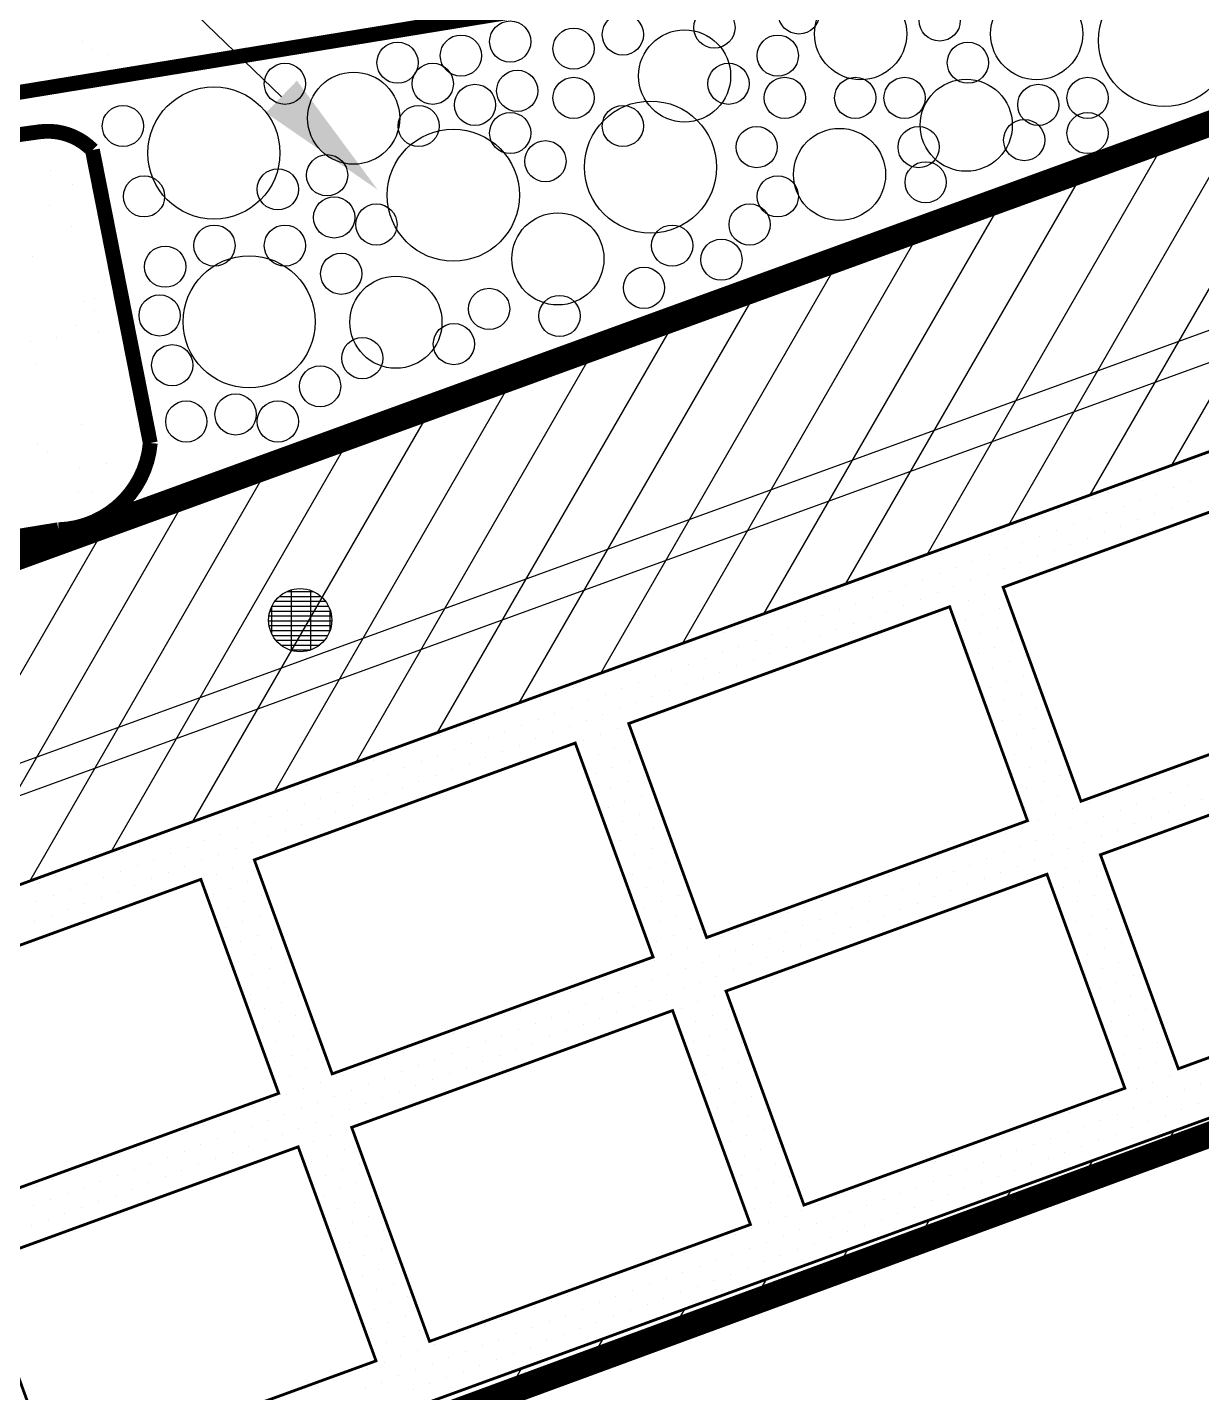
# Model space of a CAD drawing. Header units: inches. Extents: x -370 to 18, y -197 to 199.
# Drawn here: x -229.846 to -228.008, y -25.693 to -23.557 of the extents above; entities that cross this region are included whole.
import ezdxf

# ---------------------------------------------------------------- set-up
doc = ezdxf.new("R2010")
doc.units = ezdxf.units.IN
doc.header["$MEASUREMENT"] = 0
doc.layers.add('TRAMAS', color=7, linetype='Continuous')

# ---------------------------------------------------------------- blocks, each defined once
blk = doc.blocks.new('*X574')
at = {"color": 0}
for p, q in [((4.1948, 4.618), (4.1948, 4.618)), ((4.2117, 4.6072), (4.2117, 4.6072)), ((4.1931, 4.5911), (4.1931, 4.5911)), ((4.2106, 4.5741), (4.2106, 4.5741)), ((4.1797, 4.5518), (4.1797, 4.5518)), ((4.2195, 4.5154), (4.2195, 4.5154)), ((4.2271, 4.5178), (4.2271, 4.5178)), ((4.2269, 4.5086), (4.2269, 4.5086)), ((4.244, 4.5071), (4.244, 4.5071)), ((4.2132, 4.497), (4.2132, 4.497)), ((4.23, 4.4924), (4.23, 4.4924)), ((4.1766, 4.4854), (4.1766, 4.4854)), ((4.1975, 4.4881), (4.1975, 4.4881)), ((4.1801, 4.4681), (4.1801, 4.4681)), ((4.2157, 4.4199), (4.2157, 4.4199)), ((4.2594, 4.4176), (4.2594, 4.4176)), ((4.1812, 4.4051), (4.1812, 4.4051)), ((4.1886, 4.3984), (4.1886, 4.3984)), ((4.2135, 4.3867), (4.2135, 4.3867)), ((4.2343, 4.3894), (4.2343, 4.3894)), ((4.2124, 4.368), (4.2124, 4.368)), ((4.2234, 4.3665), (4.2234, 4.3665)), ((4.2182, 4.3428), (4.2182, 4.3428)), ((2.5743, 4.1341), (2.5743, 4.1341)), ((2.5817, 4.1273), (2.5817, 4.1273)), ((2.702, 4.1275), (2.702, 4.1275)), ((2.7367, 4.1306), (2.7367, 4.1306)), ((2.594, 4.1236), (2.594, 4.1236)), ((2.6124, 4.114), (2.6124, 4.114))]:
    blk.add_line(p, q, dxfattribs=at)
blk = doc.blocks.new('*X577')
at = {"color": 0}
for p, q in [((6.53125, 5.4375), (6.53125, 5.4375)), ((6.5625, 5.4375), (6.5625, 5.4375)), ((6.59375, 5.4375), (6.59375, 5.4375)), ((6.625, 5.4375), (6.625, 5.4375)), ((6.65625, 5.4375), (6.65625, 5.4375)), ((6.6875, 5.4375), (6.6875, 5.4375)), ((6.71875, 5.4375), (6.71875, 5.4375)), ((6.75, 5.4375), (6.75, 5.4375)), ((6.78125, 5.4375), (6.78125, 5.4375)), ((6.8125, 5.4375), (6.8125, 5.4375)), ((6.84375, 5.4375), (6.84375, 5.4375)), ((6.875, 5.4375), (6.875, 5.4375)), ((6.90625, 5.4375), (6.90625, 5.4375)), ((6.9375, 5.4375), (6.9375, 5.4375)), ((6.96875, 5.4375), (6.96875, 5.4375)), ((7, 5.4375), (7, 5.4375)), ((7.03125, 5.4375), (7.03125, 5.4375)), ((7.0625, 5.4375), (7.0625, 5.4375)), ((7.09375, 5.4375), (7.09375, 5.4375)), ((7.125, 5.4375), (7.125, 5.4375)), ((7.15625, 5.4375), (7.15625, 5.4375)), ((7.1875, 5.4375), (7.1875, 5.4375)), ((7.21875, 5.4375), (7.21875, 5.4375)), ((7.25, 5.4375), (7.25, 5.4375)), ((7.28125, 5.4375), (7.28125, 5.4375)), ((7.3125, 5.4375), (7.3125, 5.4375)), ((7.34375, 5.4375), (7.34375, 5.4375)), ((7.375, 5.4375), (7.375, 5.4375)), ((7.40625, 5.4375), (7.40625, 5.4375)), ((7.4375, 5.4375), (7.4375, 5.4375)), ((7.46875, 5.4375), (7.46875, 5.4375)), ((7.5, 5.4375), (7.5, 5.4375)), ((7.53125, 5.4375), (7.53125, 5.4375)), ((7.5625, 5.4375), (7.5625, 5.4375)), ((7.59375, 5.4375), (7.59375, 5.4375)), ((7.625, 5.4375), (7.625, 5.4375)), ((7.65625, 5.4375), (7.65625, 5.4375)), ((7.6875, 5.4375), (7.6875, 5.4375)), ((7.71875, 5.4375), (7.71875, 5.4375)), ((7.75, 5.4375), (7.75, 5.4375)), ((7.78125, 5.4375), (7.78125, 5.4375)), ((7.8125, 5.4375), (7.8125, 5.4375)), ((7.84375, 5.4375), (7.84375, 5.4375)), ((7.875, 5.4375), (7.875, 5.4375)), ((7.90625, 5.4375), (7.90625, 5.4375)), ((7.9375, 5.4375), (7.9375, 5.4375)), ((7.96875, 5.4375), (7.96875, 5.4375)), ((8, 5.4375), (8, 5.4375)), ((8.03125, 5.4375), (8.03125, 5.4375)), ((8.0625, 5.4375), (8.0625, 5.4375)), ((8.09375, 5.4375), (8.09375, 5.4375)), ((8.125, 5.4375), (8.125, 5.4375)), ((8.15625, 5.4375), (8.15625, 5.4375)), ((8.1875, 5.4375), (8.1875, 5.4375)), ((8.21875, 5.4375), (8.21875, 5.4375)), ((8.25, 5.4375), (8.25, 5.4375)), ((8.28125, 5.4375), (8.28125, 5.4375)), ((8.3125, 5.4375), (8.3125, 5.4375)), ((8.34375, 5.4375), (8.34375, 5.4375)), ((8.375, 5.4375), (8.375, 5.4375)), ((8.40625, 5.4375), (8.40625, 5.4375)), ((8.4375, 5.4375), (8.4375, 5.4375)), ((8.46875, 5.4375), (8.46875, 5.4375)), ((8.5, 5.4375), (8.5, 5.4375)), ((8.53125, 5.4375), (8.53125, 5.4375)), ((8.5625, 5.4375), (8.5625, 5.4375)), ((8.59375, 5.4375), (8.59375, 5.4375)), ((8.625, 5.4375), (8.625, 5.4375)), ((8.65625, 5.4375), (8.65625, 5.4375)), ((8.6875, 5.4375), (8.6875, 5.4375)), ((6.515625, 5.40625), (6.515625, 5.40625)), ((6.546875, 5.40625), (6.546875, 5.40625)), ((6.578125, 5.40625), (6.578125, 5.40625)), ((6.609375, 5.40625), (6.609375, 5.40625)), ((6.640625, 5.40625), (6.640625, 5.40625)), ((6.671875, 5.40625), (6.671875, 5.40625)), ((6.703125, 5.40625), (6.703125, 5.40625)), ((6.734375, 5.40625), (6.734375, 5.40625)), ((6.765625, 5.40625), (6.765625, 5.40625)), ((6.796875, 5.40625), (6.796875, 5.40625)), ((6.828125, 5.40625), (6.828125, 5.40625)), ((6.859375, 5.40625), (6.859375, 5.40625)), ((6.890625, 5.40625), (6.890625, 5.40625)), ((6.921875, 5.40625), (6.921875, 5.40625)), ((6.953125, 5.40625), (6.953125, 5.40625)), ((6.984375, 5.40625), (6.984375, 5.40625)), ((7.015625, 5.40625), (7.015625, 5.40625)), ((7.046875, 5.40625), (7.046875, 5.40625)), ((7.078125, 5.40625), (7.078125, 5.40625)), ((7.109375, 5.40625), (7.109375, 5.40625)), ((7.140625, 5.40625), (7.140625, 5.40625)), ((7.171875, 5.40625), (7.171875, 5.40625)), ((7.203125, 5.40625), (7.203125, 5.40625)), ((7.234375, 5.40625), (7.234375, 5.40625)), ((7.265625, 5.40625), (7.265625, 5.40625)), ((7.296875, 5.40625), (7.296875, 5.40625)), ((7.328125, 5.40625), (7.328125, 5.40625)), ((7.359375, 5.40625), (7.359375, 5.40625)), ((7.390625, 5.40625), (7.390625, 5.40625)), ((7.421875, 5.40625), (7.421875, 5.40625)), ((7.453125, 5.40625), (7.453125, 5.40625)), ((7.484375, 5.40625), (7.484375, 5.40625)), ((7.515625, 5.40625), (7.515625, 5.40625)), ((7.546875, 5.40625), (7.546875, 5.40625)), ((7.578125, 5.40625), (7.578125, 5.40625)), ((7.609375, 5.40625), (7.609375, 5.40625)), ((7.640625, 5.40625), (7.640625, 5.40625)), ((7.671875, 5.40625), (7.671875, 5.40625)), ((7.703125, 5.40625), (7.703125, 5.40625)), ((7.734375, 5.40625), (7.734375, 5.40625)), ((7.765625, 5.40625), (7.765625, 5.40625)), ((7.796875, 5.40625), (7.796875, 5.40625)), ((7.828125, 5.40625), (7.828125, 5.40625)), ((7.859375, 5.40625), (7.859375, 5.40625)), ((7.890625, 5.40625), (7.890625, 5.40625)), ((7.921875, 5.40625), (7.921875, 5.40625)), ((7.953125, 5.40625), (7.953125, 5.40625)), ((7.984375, 5.40625), (7.984375, 5.40625)), ((8.015625, 5.40625), (8.015625, 5.40625)), ((8.046875, 5.40625), (8.046875, 5.40625)), ((8.078125, 5.40625), (8.078125, 5.40625)), ((8.109375, 5.40625), (8.109375, 5.40625)), ((8.140625, 5.40625), (8.140625, 5.40625)), ((8.171875, 5.40625), (8.171875, 5.40625)), ((8.203125, 5.40625), (8.203125, 5.40625)), ((8.234375, 5.40625), (8.234375, 5.40625)), ((8.265625, 5.40625), (8.265625, 5.40625)), ((8.296875, 5.40625), (8.296875, 5.40625)), ((8.328125, 5.40625), (8.328125, 5.40625)), ((8.359375, 5.40625), (8.359375, 5.40625)), ((8.390625, 5.40625), (8.390625, 5.40625)), ((8.421875, 5.40625), (8.421875, 5.40625)), ((8.453125, 5.40625), (8.453125, 5.40625)), ((8.484375, 5.40625), (8.484375, 5.40625)), ((8.515625, 5.40625), (8.515625, 5.40625)), ((8.546875, 5.40625), (8.546875, 5.40625)), ((8.578125, 5.40625), (8.578125, 5.40625)), ((8.609375, 5.40625), (8.609375, 5.40625)), ((8.640625, 5.40625), (8.640625, 5.40625)), ((8.671875, 5.40625), (8.671875, 5.40625)), ((6.5, 5.375), (6.5, 5.375)), ((6.53125, 5.375), (6.53125, 5.375)), ((6.5625, 5.375), (6.5625, 5.375)), ((6.59375, 5.375), (6.59375, 5.375)), ((6.625, 5.375), (6.625, 5.375)), ((6.65625, 5.375), (6.65625, 5.375)), ((6.6875, 5.375), (6.6875, 5.375)), ((6.71875, 5.375), (6.71875, 5.375)), ((6.75, 5.375), (6.75, 5.375)), ((6.78125, 5.375), (6.78125, 5.375)), ((6.8125, 5.375), (6.8125, 5.375)), ((6.84375, 5.375), (6.84375, 5.375)), ((6.875, 5.375), (6.875, 5.375)), ((6.90625, 5.375), (6.90625, 5.375)), ((6.9375, 5.375), (6.9375, 5.375)), ((6.96875, 5.375), (6.96875, 5.375)), ((7, 5.375), (7, 5.375)), ((7.03125, 5.375), (7.03125, 5.375)), ((7.0625, 5.375), (7.0625, 5.375)), ((7.09375, 5.375), (7.09375, 5.375)), ((7.125, 5.375), (7.125, 5.375)), ((7.15625, 5.375), (7.15625, 5.375)), ((7.1875, 5.375), (7.1875, 5.375)), ((7.21875, 5.375), (7.21875, 5.375)), ((7.25, 5.375), (7.25, 5.375)), ((7.28125, 5.375), (7.28125, 5.375)), ((7.3125, 5.375), (7.3125, 5.375)), ((7.34375, 5.375), (7.34375, 5.375)), ((7.375, 5.375), (7.375, 5.375)), ((7.40625, 5.375), (7.40625, 5.375)), ((7.4375, 5.375), (7.4375, 5.375)), ((7.46875, 5.375), (7.46875, 5.375)), ((7.5, 5.375), (7.5, 5.375)), ((7.53125, 5.375), (7.53125, 5.375)), ((7.5625, 5.375), (7.5625, 5.375)), ((7.59375, 5.375), (7.59375, 5.375)), ((7.625, 5.375), (7.625, 5.375)), ((7.65625, 5.375), (7.65625, 5.375)), ((7.6875, 5.375), (7.6875, 5.375)), ((7.71875, 5.375), (7.71875, 5.375)), ((7.75, 5.375), (7.75, 5.375)), ((7.78125, 5.375), (7.78125, 5.375)), ((7.8125, 5.375), (7.8125, 5.375)), ((7.84375, 5.375), (7.84375, 5.375)), ((7.875, 5.375), (7.875, 5.375)), ((7.90625, 5.375), (7.90625, 5.375)), ((7.9375, 5.375), (7.9375, 5.375)), ((7.96875, 5.375), (7.96875, 5.375)), ((8, 5.375), (8, 5.375)), ((8.03125, 5.375), (8.03125, 5.375)), ((8.0625, 5.375), (8.0625, 5.375)), ((8.09375, 5.375), (8.09375, 5.375)), ((8.125, 5.375), (8.125, 5.375)), ((8.15625, 5.375), (8.15625, 5.375)), ((8.1875, 5.375), (8.1875, 5.375)), ((8.21875, 5.375), (8.21875, 5.375)), ((8.25, 5.375), (8.25, 5.375)), ((8.28125, 5.375), (8.28125, 5.375)), ((8.3125, 5.375), (8.3125, 5.375)), ((8.34375, 5.375), (8.34375, 5.375)), ((8.375, 5.375), (8.375, 5.375)), ((8.40625, 5.375), (8.40625, 5.375)), ((8.4375, 5.375), (8.4375, 5.375)), ((8.46875, 5.375), (8.46875, 5.375)), ((8.5, 5.375), (8.5, 5.375)), ((8.53125, 5.375), (8.53125, 5.375)), ((8.5625, 5.375), (8.5625, 5.375)), ((8.59375, 5.375), (8.59375, 5.375)), ((8.625, 5.375), (8.625, 5.375)), ((8.65625, 5.375), (8.65625, 5.375)), ((6.828125, 5.34375), (6.828125, 5.34375)), ((6.859375, 5.34375), (6.859375, 5.34375)), ((6.890625, 5.34375), (6.890625, 5.34375)), ((7.515625, 5.34375), (7.515625, 5.34375)), ((7.546875, 5.34375), (7.546875, 5.34375)), ((7.578125, 5.34375), (7.578125, 5.34375)), ((8.203125, 5.34375), (8.203125, 5.34375)), ((8.234375, 5.34375), (8.234375, 5.34375)), ((8.265625, 5.34375), (8.265625, 5.34375)), ((8.296875, 5.34375), (8.296875, 5.34375)), ((6.8125, 5.3125), (6.8125, 5.3125)), ((6.84375, 5.3125), (6.84375, 5.3125)), ((6.875, 5.3125), (6.875, 5.3125)), ((7.5, 5.3125), (7.5, 5.3125)), ((7.53125, 5.3125), (7.53125, 5.3125)), ((7.5625, 5.3125), (7.5625, 5.3125)), ((7.59375, 5.3125), (7.59375, 5.3125)), ((8.21875, 5.3125), (8.21875, 5.3125)), ((8.25, 5.3125), (8.25, 5.3125)), ((8.28125, 5.3125), (8.28125, 5.3125)), ((6.828125, 5.28125), (6.828125, 5.28125)), ((6.859375, 5.28125), (6.859375, 5.28125)), ((6.890625, 5.28125), (6.890625, 5.28125)), ((7.515625, 5.28125), (7.515625, 5.28125)), ((7.546875, 5.28125), (7.546875, 5.28125)), ((7.578125, 5.28125), (7.578125, 5.28125)), ((8.203125, 5.28125), (8.203125, 5.28125)), ((8.234375, 5.28125), (8.234375, 5.28125)), ((8.265625, 5.28125), (8.265625, 5.28125)), ((8.296875, 5.28125), (8.296875, 5.28125)), ((6.8125, 5.25), (6.8125, 5.25)), ((6.84375, 5.25), (6.84375, 5.25)), ((6.875, 5.25), (6.875, 5.25)), ((7.5, 5.25), (7.5, 5.25)), ((7.53125, 5.25), (7.53125, 5.25)), ((7.5625, 5.25), (7.5625, 5.25)), ((7.59375, 5.25), (7.59375, 5.25)), ((8.21875, 5.25), (8.21875, 5.25)), ((8.25, 5.25), (8.25, 5.25)), ((8.28125, 5.25), (8.28125, 5.25)), ((6.828125, 5.21875), (6.828125, 5.21875)), ((6.859375, 5.21875), (6.859375, 5.21875)), ((6.890625, 5.21875), (6.890625, 5.21875)), ((7.515625, 5.21875), (7.515625, 5.21875)), ((7.546875, 5.21875), (7.546875, 5.21875)), ((7.578125, 5.21875), (7.578125, 5.21875)), ((8.203125, 5.21875), (8.203125, 5.21875)), ((8.234375, 5.21875), (8.234375, 5.21875)), ((8.265625, 5.21875), (8.265625, 5.21875)), ((8.296875, 5.21875), (8.296875, 5.21875)), ((6.8125, 5.1875), (6.8125, 5.1875)), ((6.84375, 5.1875), (6.84375, 5.1875)), ((6.875, 5.1875), (6.875, 5.1875)), ((7.5, 5.1875), (7.5, 5.1875)), ((7.53125, 5.1875), (7.53125, 5.1875)), ((7.5625, 5.1875), (7.5625, 5.1875)), ((7.59375, 5.1875), (7.59375, 5.1875)), ((8.21875, 5.1875), (8.21875, 5.1875)), ((8.25, 5.1875), (8.25, 5.1875)), ((8.28125, 5.1875), (8.28125, 5.1875)), ((6.828125, 5.15625), (6.828125, 5.15625)), ((6.859375, 5.15625), (6.859375, 5.15625)), ((6.890625, 5.15625), (6.890625, 5.15625)), ((7.515625, 5.15625), (7.515625, 5.15625)), ((7.546875, 5.15625), (7.546875, 5.15625)), ((7.578125, 5.15625), (7.578125, 5.15625)), ((8.203125, 5.15625), (8.203125, 5.15625)), ((8.234375, 5.15625), (8.234375, 5.15625)), ((8.265625, 5.15625), (8.265625, 5.15625)), ((8.296875, 5.15625), (8.296875, 5.15625)), ((6.8125, 5.125), (6.8125, 5.125)), ((6.84375, 5.125), (6.84375, 5.125)), ((6.875, 5.125), (6.875, 5.125)), ((7.5, 5.125), (7.5, 5.125)), ((7.53125, 5.125), (7.53125, 5.125)), ((7.5625, 5.125), (7.5625, 5.125)), ((7.59375, 5.125), (7.59375, 5.125)), ((8.21875, 5.125), (8.21875, 5.125)), ((8.25, 5.125), (8.25, 5.125)), ((8.28125, 5.125), (8.28125, 5.125)), ((6.828125, 5.09375), (6.828125, 5.09375)), ((6.859375, 5.09375), (6.859375, 5.09375)), ((6.890625, 5.09375), (6.890625, 5.09375)), ((7.515625, 5.09375), (7.515625, 5.09375)), ((7.546875, 5.09375), (7.546875, 5.09375)), ((7.578125, 5.09375), (7.578125, 5.09375)), ((8.203125, 5.09375), (8.203125, 5.09375)), ((8.234375, 5.09375), (8.234375, 5.09375)), ((8.265625, 5.09375), (8.265625, 5.09375)), ((8.296875, 5.09375), (8.296875, 5.09375)), ((6.8125, 5.0625), (6.8125, 5.0625)), ((6.84375, 5.0625), (6.84375, 5.0625)), ((6.875, 5.0625), (6.875, 5.0625)), ((7.5, 5.0625), (7.5, 5.0625)), ((7.53125, 5.0625), (7.53125, 5.0625)), ((7.5625, 5.0625), (7.5625, 5.0625)), ((7.59375, 5.0625), (7.59375, 5.0625)), ((8.21875, 5.0625), (8.21875, 5.0625)), ((8.25, 5.0625), (8.25, 5.0625)), ((8.28125, 5.0625), (8.28125, 5.0625)), ((6.828125, 5.03125), (6.828125, 5.03125)), ((6.859375, 5.03125), (6.859375, 5.03125)), ((6.890625, 5.03125), (6.890625, 5.03125)), ((7.515625, 5.03125), (7.515625, 5.03125)), ((7.546875, 5.03125), (7.546875, 5.03125)), ((7.578125, 5.03125), (7.578125, 5.03125)), ((8.203125, 5.03125), (8.203125, 5.03125)), ((8.234375, 5.03125), (8.234375, 5.03125)), ((8.265625, 5.03125), (8.265625, 5.03125)), ((8.296875, 5.03125), (8.296875, 5.03125)), ((6.8125, 5), (6.8125, 5)), ((6.84375, 5), (6.84375, 5)), ((6.875, 5), (6.875, 5)), ((7.5, 5), (7.5, 5)), ((7.53125, 5), (7.53125, 5)), ((7.5625, 5), (7.5625, 5)), ((7.59375, 5), (7.59375, 5)), ((8.21875, 5), (8.21875, 5)), ((8.25, 5), (8.25, 5)), ((8.28125, 5), (8.28125, 5)), ((6.828125, 4.96875), (6.828125, 4.96875)), ((6.859375, 4.96875), (6.859375, 4.96875)), ((6.890625, 4.96875), (6.890625, 4.96875)), ((7.515625, 4.96875), (7.515625, 4.96875)), ((7.546875, 4.96875), (7.546875, 4.96875)), ((7.578125, 4.96875), (7.578125, 4.96875)), ((8.203125, 4.96875), (8.203125, 4.96875)), ((8.234375, 4.96875), (8.234375, 4.96875)), ((8.265625, 4.96875), (8.265625, 4.96875)), ((8.296875, 4.96875), (8.296875, 4.96875)), ((6.34375, 4.9375), (6.34375, 4.9375)), ((6.375, 4.9375), (6.375, 4.9375)), ((6.40625, 4.9375), (6.40625, 4.9375)), ((6.4375, 4.9375), (6.4375, 4.9375)), ((6.46875, 4.9375), (6.46875, 4.9375)), ((6.5, 4.9375), (6.5, 4.9375)), ((6.53125, 4.9375), (6.53125, 4.9375)), ((6.5625, 4.9375), (6.5625, 4.9375)), ((6.59375, 4.9375), (6.59375, 4.9375)), ((6.625, 4.9375), (6.625, 4.9375)), ((6.65625, 4.9375), (6.65625, 4.9375)), ((6.6875, 4.9375), (6.6875, 4.9375)), ((6.71875, 4.9375), (6.71875, 4.9375)), ((6.75, 4.9375), (6.75, 4.9375)), ((6.78125, 4.9375), (6.78125, 4.9375)), ((6.8125, 4.9375), (6.8125, 4.9375)), ((6.84375, 4.9375), (6.84375, 4.9375)), ((6.875, 4.9375), (6.875, 4.9375)), ((6.90625, 4.9375), (6.90625, 4.9375)), ((6.9375, 4.9375), (6.9375, 4.9375)), ((6.96875, 4.9375), (6.96875, 4.9375)), ((7, 4.9375), (7, 4.9375)), ((7.03125, 4.9375), (7.03125, 4.9375)), ((7.0625, 4.9375), (7.0625, 4.9375)), ((7.09375, 4.9375), (7.09375, 4.9375)), ((7.125, 4.9375), (7.125, 4.9375)), ((7.15625, 4.9375), (7.15625, 4.9375)), ((7.1875, 4.9375), (7.1875, 4.9375)), ((7.21875, 4.9375), (7.21875, 4.9375)), ((7.25, 4.9375), (7.25, 4.9375)), ((7.28125, 4.9375), (7.28125, 4.9375)), ((7.3125, 4.9375), (7.3125, 4.9375)), ((7.34375, 4.9375), (7.34375, 4.9375)), ((7.375, 4.9375), (7.375, 4.9375)), ((7.40625, 4.9375), (7.40625, 4.9375)), ((7.4375, 4.9375), (7.4375, 4.9375)), ((7.46875, 4.9375), (7.46875, 4.9375)), ((7.5, 4.9375), (7.5, 4.9375)), ((7.53125, 4.9375), (7.53125, 4.9375)), ((7.5625, 4.9375), (7.5625, 4.9375)), ((7.59375, 4.9375), (7.59375, 4.9375)), ((7.625, 4.9375), (7.625, 4.9375)), ((7.65625, 4.9375), (7.65625, 4.9375)), ((7.6875, 4.9375), (7.6875, 4.9375)), ((7.71875, 4.9375), (7.71875, 4.9375)), ((7.75, 4.9375), (7.75, 4.9375)), ((7.78125, 4.9375), (7.78125, 4.9375)), ((7.8125, 4.9375), (7.8125, 4.9375)), ((7.84375, 4.9375), (7.84375, 4.9375)), ((7.875, 4.9375), (7.875, 4.9375)), ((7.90625, 4.9375), (7.90625, 4.9375)), ((7.9375, 4.9375), (7.9375, 4.9375)), ((7.96875, 4.9375), (7.96875, 4.9375)), ((8, 4.9375), (8, 4.9375)), ((8.03125, 4.9375), (8.03125, 4.9375)), ((8.0625, 4.9375), (8.0625, 4.9375)), ((8.09375, 4.9375), (8.09375, 4.9375)), ((8.125, 4.9375), (8.125, 4.9375)), ((8.15625, 4.9375), (8.15625, 4.9375)), ((8.1875, 4.9375), (8.1875, 4.9375)), ((8.21875, 4.9375), (8.21875, 4.9375)), ((8.25, 4.9375), (8.25, 4.9375)), ((8.28125, 4.9375), (8.28125, 4.9375)), ((8.3125, 4.9375), (8.3125, 4.9375)), ((8.34375, 4.9375), (8.34375, 4.9375)), ((8.375, 4.9375), (8.375, 4.9375)), ((8.40625, 4.9375), (8.40625, 4.9375)), ((8.4375, 4.9375), (8.4375, 4.9375)), ((8.46875, 4.9375), (8.46875, 4.9375)), ((8.5, 4.9375), (8.5, 4.9375)), ((6.328125, 4.90625), (6.328125, 4.90625)), ((6.359375, 4.90625), (6.359375, 4.90625)), ((6.390625, 4.90625), (6.390625, 4.90625)), ((6.421875, 4.90625), (6.421875, 4.90625)), ((6.453125, 4.90625), (6.453125, 4.90625)), ((6.484375, 4.90625), (6.484375, 4.90625)), ((6.515625, 4.90625), (6.515625, 4.90625)), ((6.546875, 4.90625), (6.546875, 4.90625)), ((6.578125, 4.90625), (6.578125, 4.90625)), ((6.609375, 4.90625), (6.609375, 4.90625)), ((6.640625, 4.90625), (6.640625, 4.90625)), ((6.671875, 4.90625), (6.671875, 4.90625)), ((6.703125, 4.90625), (6.703125, 4.90625)), ((6.734375, 4.90625), (6.734375, 4.90625)), ((6.765625, 4.90625), (6.765625, 4.90625)), ((6.796875, 4.90625), (6.796875, 4.90625)), ((6.828125, 4.90625), (6.828125, 4.90625)), ((6.859375, 4.90625), (6.859375, 4.90625)), ((6.890625, 4.90625), (6.890625, 4.90625)), ((6.921875, 4.90625), (6.921875, 4.90625)), ((6.953125, 4.90625), (6.953125, 4.90625)), ((6.984375, 4.90625), (6.984375, 4.90625)), ((7.015625, 4.90625), (7.015625, 4.90625)), ((7.046875, 4.90625), (7.046875, 4.90625)), ((7.078125, 4.90625), (7.078125, 4.90625)), ((7.109375, 4.90625), (7.109375, 4.90625)), ((7.140625, 4.90625), (7.140625, 4.90625)), ((7.171875, 4.90625), (7.171875, 4.90625)), ((7.203125, 4.90625), (7.203125, 4.90625)), ((7.234375, 4.90625), (7.234375, 4.90625)), ((7.265625, 4.90625), (7.265625, 4.90625)), ((7.296875, 4.90625), (7.296875, 4.90625)), ((7.328125, 4.90625), (7.328125, 4.90625)), ((7.359375, 4.90625), (7.359375, 4.90625)), ((7.390625, 4.90625), (7.390625, 4.90625)), ((7.421875, 4.90625), (7.421875, 4.90625)), ((7.453125, 4.90625), (7.453125, 4.90625)), ((7.484375, 4.90625), (7.484375, 4.90625)), ((7.515625, 4.90625), (7.515625, 4.90625)), ((7.546875, 4.90625), (7.546875, 4.90625)), ((7.578125, 4.90625), (7.578125, 4.90625)), ((7.609375, 4.90625), (7.609375, 4.90625)), ((7.640625, 4.90625), (7.640625, 4.90625)), ((7.671875, 4.90625), (7.671875, 4.90625)), ((7.703125, 4.90625), (7.703125, 4.90625)), ((7.734375, 4.90625), (7.734375, 4.90625)), ((7.765625, 4.90625), (7.765625, 4.90625)), ((7.796875, 4.90625), (7.796875, 4.90625)), ((7.828125, 4.90625), (7.828125, 4.90625)), ((7.859375, 4.90625), (7.859375, 4.90625)), ((7.890625, 4.90625), (7.890625, 4.90625)), ((7.921875, 4.90625), (7.921875, 4.90625)), ((7.953125, 4.90625), (7.953125, 4.90625)), ((7.984375, 4.90625), (7.984375, 4.90625)), ((8.015625, 4.90625), (8.015625, 4.90625)), ((8.046875, 4.90625), (8.046875, 4.90625)), ((8.078125, 4.90625), (8.078125, 4.90625)), ((8.109375, 4.90625), (8.109375, 4.90625)), ((8.140625, 4.90625), (8.140625, 4.90625)), ((8.171875, 4.90625), (8.171875, 4.90625)), ((8.203125, 4.90625), (8.203125, 4.90625)), ((8.234375, 4.90625), (8.234375, 4.90625)), ((8.265625, 4.90625), (8.265625, 4.90625)), ((8.296875, 4.90625), (8.296875, 4.90625)), ((8.328125, 4.90625), (8.328125, 4.90625)), ((8.359375, 4.90625), (8.359375, 4.90625)), ((8.390625, 4.90625), (8.390625, 4.90625)), ((8.421875, 4.90625), (8.421875, 4.90625)), ((8.453125, 4.90625), (8.453125, 4.90625)), ((8.484375, 4.90625), (8.484375, 4.90625)), ((6.3125, 4.875), (6.3125, 4.875)), ((6.34375, 4.875), (6.34375, 4.875)), ((6.375, 4.875), (6.375, 4.875)), ((6.40625, 4.875), (6.40625, 4.875)), ((6.4375, 4.875), (6.4375, 4.875)), ((6.46875, 4.875), (6.46875, 4.875)), ((6.5, 4.875), (6.5, 4.875)), ((6.53125, 4.875), (6.53125, 4.875)), ((6.5625, 4.875), (6.5625, 4.875)), ((6.59375, 4.875), (6.59375, 4.875)), ((6.625, 4.875), (6.625, 4.875)), ((6.65625, 4.875), (6.65625, 4.875)), ((6.6875, 4.875), (6.6875, 4.875)), ((6.71875, 4.875), (6.71875, 4.875)), ((6.75, 4.875), (6.75, 4.875)), ((6.78125, 4.875), (6.78125, 4.875)), ((6.8125, 4.875), (6.8125, 4.875)), ((6.84375, 4.875), (6.84375, 4.875)), ((6.875, 4.875), (6.875, 4.875)), ((6.90625, 4.875), (6.90625, 4.875)), ((6.9375, 4.875), (6.9375, 4.875)), ((6.96875, 4.875), (6.96875, 4.875)), ((7, 4.875), (7, 4.875)), ((7.03125, 4.875), (7.03125, 4.875)), ((7.0625, 4.875), (7.0625, 4.875)), ((7.09375, 4.875), (7.09375, 4.875)), ((7.125, 4.875), (7.125, 4.875)), ((7.15625, 4.875), (7.15625, 4.875)), ((7.1875, 4.875), (7.1875, 4.875)), ((7.21875, 4.875), (7.21875, 4.875)), ((7.25, 4.875), (7.25, 4.875)), ((7.28125, 4.875), (7.28125, 4.875)), ((7.3125, 4.875), (7.3125, 4.875)), ((7.34375, 4.875), (7.34375, 4.875)), ((7.375, 4.875), (7.375, 4.875)), ((7.40625, 4.875), (7.40625, 4.875)), ((7.4375, 4.875), (7.4375, 4.875)), ((7.46875, 4.875), (7.46875, 4.875)), ((7.5, 4.875), (7.5, 4.875)), ((7.53125, 4.875), (7.53125, 4.875)), ((7.5625, 4.875), (7.5625, 4.875)), ((7.59375, 4.875), (7.59375, 4.875)), ((7.625, 4.875), (7.625, 4.875)), ((7.65625, 4.875), (7.65625, 4.875)), ((7.6875, 4.875), (7.6875, 4.875)), ((7.71875, 4.875), (7.71875, 4.875)), ((7.75, 4.875), (7.75, 4.875)), ((7.78125, 4.875), (7.78125, 4.875)), ((7.8125, 4.875), (7.8125, 4.875)), ((7.84375, 4.875), (7.84375, 4.875)), ((7.875, 4.875), (7.875, 4.875)), ((7.90625, 4.875), (7.90625, 4.875)), ((7.9375, 4.875), (7.9375, 4.875)), ((7.96875, 4.875), (7.96875, 4.875)), ((8, 4.875), (8, 4.875)), ((8.03125, 4.875), (8.03125, 4.875)), ((8.0625, 4.875), (8.0625, 4.875)), ((8.09375, 4.875), (8.09375, 4.875)), ((8.125, 4.875), (8.125, 4.875)), ((8.15625, 4.875), (8.15625, 4.875)), ((8.1875, 4.875), (8.1875, 4.875)), ((8.21875, 4.875), (8.21875, 4.875)), ((8.25, 4.875), (8.25, 4.875)), ((8.28125, 4.875), (8.28125, 4.875)), ((8.3125, 4.875), (8.3125, 4.875)), ((8.34375, 4.875), (8.34375, 4.875)), ((8.375, 4.875), (8.375, 4.875)), ((8.40625, 4.875), (8.40625, 4.875)), ((8.4375, 4.875), (8.4375, 4.875)), ((8.46875, 4.875), (8.46875, 4.875)), ((8.5, 4.875), (8.5, 4.875)), ((6.828125, 4.84375), (6.828125, 4.84375)), ((6.859375, 4.84375), (6.859375, 4.84375)), ((6.890625, 4.84375), (6.890625, 4.84375)), ((7.515625, 4.84375), (7.515625, 4.84375)), ((7.546875, 4.84375), (7.546875, 4.84375)), ((7.578125, 4.84375), (7.578125, 4.84375)), ((8.203125, 4.84375), (8.203125, 4.84375)), ((8.234375, 4.84375), (8.234375, 4.84375)), ((8.265625, 4.84375), (8.265625, 4.84375)), ((8.296875, 4.84375), (8.296875, 4.84375)), ((6.8125, 4.8125), (6.8125, 4.8125)), ((6.84375, 4.8125), (6.84375, 4.8125)), ((6.875, 4.8125), (6.875, 4.8125)), ((7.5, 4.8125), (7.5, 4.8125)), ((7.53125, 4.8125), (7.53125, 4.8125)), ((7.5625, 4.8125), (7.5625, 4.8125)), ((7.59375, 4.8125), (7.59375, 4.8125)), ((8.21875, 4.8125), (8.21875, 4.8125)), ((8.25, 4.8125), (8.25, 4.8125)), ((8.28125, 4.8125), (8.28125, 4.8125)), ((6.828125, 4.78125), (6.828125, 4.78125)), ((6.859375, 4.78125), (6.859375, 4.78125)), ((6.890625, 4.78125), (6.890625, 4.78125)), ((7.515625, 4.78125), (7.515625, 4.78125)), ((7.546875, 4.78125), (7.546875, 4.78125)), ((7.578125, 4.78125), (7.578125, 4.78125)), ((8.203125, 4.78125), (8.203125, 4.78125)), ((8.234375, 4.78125), (8.234375, 4.78125)), ((8.265625, 4.78125), (8.265625, 4.78125)), ((8.296875, 4.78125), (8.296875, 4.78125)), ((6.8125, 4.75), (6.8125, 4.75)), ((6.84375, 4.75), (6.84375, 4.75)), ((6.875, 4.75), (6.875, 4.75)), ((7.5, 4.75), (7.5, 4.75)), ((7.53125, 4.75), (7.53125, 4.75)), ((7.5625, 4.75), (7.5625, 4.75)), ((7.59375, 4.75), (7.59375, 4.75)), ((8.21875, 4.75), (8.21875, 4.75)), ((8.25, 4.75), (8.25, 4.75)), ((8.28125, 4.75), (8.28125, 4.75)), ((6.828125, 4.71875), (6.828125, 4.71875)), ((6.859375, 4.71875), (6.859375, 4.71875)), ((6.890625, 4.71875), (6.890625, 4.71875)), ((7.515625, 4.71875), (7.515625, 4.71875)), ((7.546875, 4.71875), (7.546875, 4.71875)), ((7.578125, 4.71875), (7.578125, 4.71875)), ((8.203125, 4.71875), (8.203125, 4.71875)), ((8.234375, 4.71875), (8.234375, 4.71875)), ((8.265625, 4.71875), (8.265625, 4.71875)), ((8.296875, 4.71875), (8.296875, 4.71875)), ((6.8125, 4.6875), (6.8125, 4.6875)), ((6.84375, 4.6875), (6.84375, 4.6875)), ((6.875, 4.6875), (6.875, 4.6875)), ((7.5, 4.6875), (7.5, 4.6875)), ((7.53125, 4.6875), (7.53125, 4.6875)), ((7.5625, 4.6875), (7.5625, 4.6875)), ((7.59375, 4.6875), (7.59375, 4.6875)), ((8.21875, 4.6875), (8.21875, 4.6875)), ((8.25, 4.6875), (8.25, 4.6875)), ((8.28125, 4.6875), (8.28125, 4.6875)), ((6.828125, 4.65625), (6.828125, 4.65625)), ((6.859375, 4.65625), (6.859375, 4.65625)), ((6.890625, 4.65625), (6.890625, 4.65625)), ((7.515625, 4.65625), (7.515625, 4.65625)), ((7.546875, 4.65625), (7.546875, 4.65625)), ((7.578125, 4.65625), (7.578125, 4.65625)), ((8.203125, 4.65625), (8.203125, 4.65625)), ((8.234375, 4.65625), (8.234375, 4.65625)), ((8.265625, 4.65625), (8.265625, 4.65625)), ((8.296875, 4.65625), (8.296875, 4.65625)), ((6.8125, 4.625), (6.8125, 4.625)), ((6.84375, 4.625), (6.84375, 4.625)), ((6.875, 4.625), (6.875, 4.625)), ((7.5, 4.625), (7.5, 4.625)), ((7.53125, 4.625), (7.53125, 4.625)), ((7.5625, 4.625), (7.5625, 4.625)), ((7.59375, 4.625), (7.59375, 4.625)), ((8.21875, 4.625), (8.21875, 4.625)), ((8.25, 4.625), (8.25, 4.625)), ((8.28125, 4.625), (8.28125, 4.625)), ((6.828125, 4.59375), (6.828125, 4.59375)), ((6.859375, 4.59375), (6.859375, 4.59375)), ((6.890625, 4.59375), (6.890625, 4.59375)), ((7.515625, 4.59375), (7.515625, 4.59375)), ((7.546875, 4.59375), (7.546875, 4.59375)), ((7.578125, 4.59375), (7.578125, 4.59375)), ((8.203125, 4.59375), (8.203125, 4.59375)), ((8.234375, 4.59375), (8.234375, 4.59375)), ((8.265625, 4.59375), (8.265625, 4.59375)), ((8.296875, 4.59375), (8.296875, 4.59375)), ((6.8125, 4.5625), (6.8125, 4.5625)), ((6.84375, 4.5625), (6.84375, 4.5625)), ((6.875, 4.5625), (6.875, 4.5625)), ((7.5, 4.5625), (7.5, 4.5625)), ((7.53125, 4.5625), (7.53125, 4.5625)), ((7.5625, 4.5625), (7.5625, 4.5625)), ((7.59375, 4.5625), (7.59375, 4.5625)), ((8.21875, 4.5625), (8.21875, 4.5625)), ((8.25, 4.5625), (8.25, 4.5625)), ((8.28125, 4.5625), (8.28125, 4.5625)), ((6.828125, 4.53125), (6.828125, 4.53125)), ((6.859375, 4.53125), (6.859375, 4.53125)), ((6.890625, 4.53125), (6.890625, 4.53125)), ((7.515625, 4.53125), (7.515625, 4.53125)), ((7.546875, 4.53125), (7.546875, 4.53125)), ((7.578125, 4.53125), (7.578125, 4.53125)), ((8.203125, 4.53125), (8.203125, 4.53125)), ((8.234375, 4.53125), (8.234375, 4.53125)), ((8.265625, 4.53125), (8.265625, 4.53125)), ((8.296875, 4.53125), (8.296875, 4.53125)), ((6.8125, 4.5), (6.8125, 4.5)), ((6.84375, 4.5), (6.84375, 4.5)), ((6.875, 4.5), (6.875, 4.5)), ((7.5, 4.5), (7.5, 4.5)), ((7.53125, 4.5), (7.53125, 4.5)), ((7.5625, 4.5), (7.5625, 4.5)), ((7.59375, 4.5), (7.59375, 4.5)), ((8.21875, 4.5), (8.21875, 4.5)), ((8.25, 4.5), (8.25, 4.5)), ((8.28125, 4.5), (8.28125, 4.5)), ((6.828125, 4.46875), (6.828125, 4.46875)), ((6.859375, 4.46875), (6.859375, 4.46875)), ((6.890625, 4.46875), (6.890625, 4.46875)), ((7.515625, 4.46875), (7.515625, 4.46875)), ((7.546875, 4.46875), (7.546875, 4.46875)), ((7.578125, 4.46875), (7.578125, 4.46875)), ((8.203125, 4.46875), (8.203125, 4.46875)), ((8.234375, 4.46875), (8.234375, 4.46875)), ((8.265625, 4.46875), (8.265625, 4.46875)), ((8.296875, 4.46875), (8.296875, 4.46875)), ((6.6875, 4.4375), (6.6875, 4.4375)), ((6.71875, 4.4375), (6.71875, 4.4375)), ((6.75, 4.4375), (6.75, 4.4375)), ((6.78125, 4.4375), (6.78125, 4.4375)), ((6.8125, 4.4375), (6.8125, 4.4375)), ((6.84375, 4.4375), (6.84375, 4.4375)), ((6.875, 4.4375), (6.875, 4.4375)), ((6.90625, 4.4375), (6.90625, 4.4375)), ((6.9375, 4.4375), (6.9375, 4.4375)), ((6.96875, 4.4375), (6.96875, 4.4375)), ((7, 4.4375), (7, 4.4375)), ((7.03125, 4.4375), (7.03125, 4.4375)), ((7.0625, 4.4375), (7.0625, 4.4375)), ((7.09375, 4.4375), (7.09375, 4.4375)), ((7.125, 4.4375), (7.125, 4.4375)), ((7.15625, 4.4375), (7.15625, 4.4375)), ((7.1875, 4.4375), (7.1875, 4.4375)), ((7.21875, 4.4375), (7.21875, 4.4375)), ((7.25, 4.4375), (7.25, 4.4375)), ((7.28125, 4.4375), (7.28125, 4.4375)), ((7.3125, 4.4375), (7.3125, 4.4375)), ((7.34375, 4.4375), (7.34375, 4.4375)), ((7.375, 4.4375), (7.375, 4.4375)), ((7.40625, 4.4375), (7.40625, 4.4375)), ((7.4375, 4.4375), (7.4375, 4.4375)), ((7.46875, 4.4375), (7.46875, 4.4375)), ((7.5, 4.4375), (7.5, 4.4375)), ((7.53125, 4.4375), (7.53125, 4.4375)), ((7.5625, 4.4375), (7.5625, 4.4375)), ((7.59375, 4.4375), (7.59375, 4.4375)), ((7.625, 4.4375), (7.625, 4.4375)), ((7.65625, 4.4375), (7.65625, 4.4375)), ((7.6875, 4.4375), (7.6875, 4.4375)), ((7.71875, 4.4375), (7.71875, 4.4375)), ((7.75, 4.4375), (7.75, 4.4375)), ((7.78125, 4.4375), (7.78125, 4.4375)), ((7.8125, 4.4375), (7.8125, 4.4375)), ((7.84375, 4.4375), (7.84375, 4.4375)), ((7.875, 4.4375), (7.875, 4.4375)), ((7.90625, 4.4375), (7.90625, 4.4375)), ((7.9375, 4.4375), (7.9375, 4.4375)), ((7.96875, 4.4375), (7.96875, 4.4375)), ((8, 4.4375), (8, 4.4375)), ((8.03125, 4.4375), (8.03125, 4.4375)), ((8.0625, 4.4375), (8.0625, 4.4375)), ((8.09375, 4.4375), (8.09375, 4.4375)), ((8.125, 4.4375), (8.125, 4.4375)), ((8.15625, 4.4375), (8.15625, 4.4375)), ((8.1875, 4.4375), (8.1875, 4.4375)), ((8.21875, 4.4375), (8.21875, 4.4375)), ((8.25, 4.4375), (8.25, 4.4375)), ((8.28125, 4.4375), (8.28125, 4.4375)), ((8.3125, 4.4375), (8.3125, 4.4375)), ((6.765625, 4.40625), (6.765625, 4.40625)), ((6.796875, 4.40625), (6.796875, 4.40625)), ((6.828125, 4.40625), (6.828125, 4.40625)), ((6.859375, 4.40625), (6.859375, 4.40625)), ((6.890625, 4.40625), (6.890625, 4.40625)), ((6.921875, 4.40625), (6.921875, 4.40625)), ((6.953125, 4.40625), (6.953125, 4.40625)), ((6.984375, 4.40625), (6.984375, 4.40625)), ((7.015625, 4.40625), (7.015625, 4.40625)), ((7.046875, 4.40625), (7.046875, 4.40625)), ((7.078125, 4.40625), (7.078125, 4.40625)), ((7.109375, 4.40625), (7.109375, 4.40625)), ((7.140625, 4.40625), (7.140625, 4.40625)), ((7.171875, 4.40625), (7.171875, 4.40625)), ((7.203125, 4.40625), (7.203125, 4.40625)), ((7.234375, 4.40625), (7.234375, 4.40625)), ((7.265625, 4.40625), (7.265625, 4.40625)), ((7.296875, 4.40625), (7.296875, 4.40625)), ((7.328125, 4.40625), (7.328125, 4.40625)), ((7.359375, 4.40625), (7.359375, 4.40625)), ((7.390625, 4.40625), (7.390625, 4.40625)), ((7.421875, 4.40625), (7.421875, 4.40625)), ((7.453125, 4.40625), (7.453125, 4.40625)), ((7.484375, 4.40625), (7.484375, 4.40625)), ((7.515625, 4.40625), (7.515625, 4.40625)), ((7.546875, 4.40625), (7.546875, 4.40625)), ((7.578125, 4.40625), (7.578125, 4.40625)), ((7.609375, 4.40625), (7.609375, 4.40625)), ((7.640625, 4.40625), (7.640625, 4.40625)), ((7.671875, 4.40625), (7.671875, 4.40625)), ((7.703125, 4.40625), (7.703125, 4.40625)), ((7.734375, 4.40625), (7.734375, 4.40625)), ((7.765625, 4.40625), (7.765625, 4.40625)), ((7.796875, 4.40625), (7.796875, 4.40625)), ((7.828125, 4.40625), (7.828125, 4.40625)), ((7.859375, 4.40625), (7.859375, 4.40625)), ((7.890625, 4.40625), (7.890625, 4.40625)), ((7.921875, 4.40625), (7.921875, 4.40625)), ((7.953125, 4.40625), (7.953125, 4.40625)), ((7.984375, 4.40625), (7.984375, 4.40625)), ((8.015625, 4.40625), (8.015625, 4.40625)), ((8.046875, 4.40625), (8.046875, 4.40625)), ((8.078125, 4.40625), (8.078125, 4.40625)), ((8.109375, 4.40625), (8.109375, 4.40625)), ((8.140625, 4.40625), (8.140625, 4.40625)), ((8.171875, 4.40625), (8.171875, 4.40625)), ((8.203125, 4.40625), (8.203125, 4.40625)), ((8.234375, 4.40625), (8.234375, 4.40625)), ((8.265625, 4.40625), (8.265625, 4.40625)), ((8.296875, 4.40625), (8.296875, 4.40625)), ((8.328125, 4.40625), (8.328125, 4.40625)), ((6.84375, 4.375), (6.84375, 4.375)), ((6.875, 4.375), (6.875, 4.375)), ((6.90625, 4.375), (6.90625, 4.375)), ((6.9375, 4.375), (6.9375, 4.375)), ((6.96875, 4.375), (6.96875, 4.375)), ((7, 4.375), (7, 4.375)), ((7.03125, 4.375), (7.03125, 4.375)), ((7.0625, 4.375), (7.0625, 4.375)), ((7.09375, 4.375), (7.09375, 4.375)), ((7.125, 4.375), (7.125, 4.375)), ((7.15625, 4.375), (7.15625, 4.375)), ((7.1875, 4.375), (7.1875, 4.375)), ((7.21875, 4.375), (7.21875, 4.375)), ((7.25, 4.375), (7.25, 4.375)), ((7.28125, 4.375), (7.28125, 4.375)), ((7.3125, 4.375), (7.3125, 4.375)), ((7.34375, 4.375), (7.34375, 4.375)), ((7.375, 4.375), (7.375, 4.375)), ((7.40625, 4.375), (7.40625, 4.375)), ((7.4375, 4.375), (7.4375, 4.375)), ((7.46875, 4.375), (7.46875, 4.375)), ((7.5, 4.375), (7.5, 4.375)), ((7.53125, 4.375), (7.53125, 4.375)), ((7.5625, 4.375), (7.5625, 4.375)), ((7.59375, 4.375), (7.59375, 4.375)), ((7.625, 4.375), (7.625, 4.375)), ((7.65625, 4.375), (7.65625, 4.375)), ((7.6875, 4.375), (7.6875, 4.375)), ((7.71875, 4.375), (7.71875, 4.375)), ((7.75, 4.375), (7.75, 4.375)), ((7.78125, 4.375), (7.78125, 4.375)), ((7.8125, 4.375), (7.8125, 4.375)), ((7.84375, 4.375), (7.84375, 4.375)), ((7.875, 4.375), (7.875, 4.375)), ((7.90625, 4.375), (7.90625, 4.375)), ((7.9375, 4.375), (7.9375, 4.375)), ((7.96875, 4.375), (7.96875, 4.375)), ((8, 4.375), (8, 4.375)), ((8.03125, 4.375), (8.03125, 4.375)), ((8.0625, 4.375), (8.0625, 4.375)), ((8.09375, 4.375), (8.09375, 4.375)), ((8.125, 4.375), (8.125, 4.375)), ((8.15625, 4.375), (8.15625, 4.375)), ((8.1875, 4.375), (8.1875, 4.375)), ((8.21875, 4.375), (8.21875, 4.375)), ((8.25, 4.375), (8.25, 4.375)), ((8.28125, 4.375), (8.28125, 4.375)), ((8.3125, 4.375), (8.3125, 4.375))]:
    blk.add_line(p, q, dxfattribs=at)
blk = doc.blocks.new('*X580')
at = {"color": 0}
for p, q in [((6.9276, 5.4989), (7.1421, 5.8706)), ((6.8545, 5.4723), (7.0691, 5.844)), ((6.7814, 5.4457), (6.996, 5.8174)), ((6.7083, 5.4191), (6.9229, 5.7909)), ((6.6352, 5.3925), (6.8498, 5.7643)), ((6.5621, 5.3659), (6.7768, 5.7377)), ((6.489, 5.3393), (6.7037, 5.7111)), ((6.4159, 5.3127), (6.6306, 5.6846)), ((6.3428, 5.2861), (6.5575, 5.658)), ((6.2697, 5.2595), (6.4845, 5.6314)), ((6.1966, 5.2329), (6.4114, 5.6049)), ((6.1235, 5.2063), (6.3383, 5.5783)), ((6.0504, 5.1797), (6.2652, 5.5517)), ((5.9774, 5.1531), (6.1922, 5.5252)), ((5.9043, 5.1265), (6.1191, 5.4986)), ((5.8312, 5.0999), (6.046, 5.472)), ((5.7581, 5.0733), (5.973, 5.4455)), ((6.9187, 4.8835), (6.9298, 4.9027)), ((6.8454, 4.8566), (6.8567, 4.8761)), ((6.7721, 4.8297), (6.7836, 4.8495)), ((6.6989, 4.8028), (6.7105, 4.8229)), ((6.6256, 4.7758), (6.6374, 4.7963)), ((6.5523, 4.7489), (6.5643, 4.7697)), ((6.479, 4.722), (6.4912, 4.7431)), ((6.4058, 4.6951), (6.4181, 4.7165)), ((6.3325, 4.6682), (6.345, 4.6899))]:
    blk.add_line(p, q, dxfattribs=at)
blk = doc.blocks.new('*X572')
at = {"color": 0}
for p, q in [((4.77205, -1.54062), (4.78928, -1.54062)), ((4.775, -1.57853), (4.775, -1.53951)), ((4.7875, -1.57815), (4.7875, -1.53989)), ((4.76247, -1.55), (4.79887, -1.55)), ((4.7625, -1.56811), (4.7625, -1.54993)), ((4.76438, -1.54688), (4.79695, -1.54688)), ((4.76727, -1.54375), (4.79406, -1.54375)), ((4.76036, -1.55937), (4.80098, -1.55937)), ((4.76054, -1.55625), (4.80079, -1.55625)), ((4.76123, -1.55313), (4.8001, -1.55313)), ((4.8, -1.56525), (4.8, -1.55279)), ((4.76065, -1.5625), (4.80068, -1.5625)), ((4.76146, -1.56563), (4.79987, -1.56563)), ((4.76284, -1.56875), (4.7985, -1.56875)), ((4.76494, -1.57187), (4.79639, -1.57187)), ((4.76813, -1.575), (4.79321, -1.575)), ((4.77377, -1.57812), (4.78756, -1.57812))]:
    blk.add_line(p, q, dxfattribs=at)
blk = doc.blocks.new('A$C19EF2EDB')
for p, q in [((11.08377, 7.16064), (10.09522, 8.11625)), ((14.30606, 7.43959), (9.06263, 5.53114)), ((14.32218, 7.3953), (9.06005, 5.48004))]:
    blk.add_line(p, q)
at = {"const_width": 0.02326}
for points in [[(13.28157, 7.96033), (13.27713, 7.93147, -0.4030868), (13.20785, 7.84543), (10.07107, 7.35131, 0.4515588), (9.92693, 7.12436), (9.97735, 6.86688, 0.3549331), (10.07099, 6.84191), (10.36575, 6.88962, 0.4220892), (10.42012, 6.97835), (10.40937, 7.02285, -0.4261719), (10.509, 7.14059), (14.02103, 7.7143, 0.3809046), (14.16477, 7.84992), (14.07424, 8.30819, 0.238425), (13.99069, 8.3366), (13.78299, 8.30763)], [(9.99541, 6.72938), (9.99097, 6.70052, -0.4030868), (9.92169, 6.61448), (6.78491, 6.12036, 0.4515588), (6.64077, 5.89341), (6.69119, 5.63593, 0.3549331), (6.78483, 5.61097), (7.07959, 5.65867, 0.4220892), (7.13396, 5.7474), (7.12321, 5.7919, -0.4261719), (7.22284, 5.90964), (10.73486, 6.48335, 0.3809046), (10.87861, 6.61897), (10.78808, 7.07724, 0.238425), (10.70453, 7.10565), (10.49683, 7.07668)]]:
    blk.add_lwpolyline(points, format="xyb", dxfattribs=at)
blk.add_lwpolyline([(14.1976, 7.72254, 0.04016, 0.04016, 0), (14.1976, 7.72254, 0.04016, 0.04016, 0), (14.1976, 7.72254, 0.04016, 0.04016, 0), (0.9202, 2.89507, 0.04016, 0.04016, 0), (1.09188, 2.42337, 0.04016, 0.04016, 0), (1.27842, 2.44039, 0.03492, 0.03492, -2.6324279), (1.41088, 2.45127, 0.04016, 0.04016, 0), (1.41088, 2.45127, 0.04016, 0.04016, 0), (2.95427, 2.02861, 0.04016, 0.04016, 0), (2.95427, 2.02861, 0.04016, 0.04016, 0), (2.95427, 2.02861, 0.04016, 0.04016, 0), (6.97657, 3.49748, 0.04016, 0.04016, 0)], format="xyseb")
at = {"color": 2, "const_width": 0.00445}
for points in [[(11.26197, 6.14208), (12.68446, 6.65982), (13.11822, 6.24914), (12.76075, 5.92951), (12.85212, 5.67848), (11.59698, 5.22165)], [(12.33468, 6.05871), (12.21286, 6.39342), (12.63124, 6.54569), (12.58571, 6.15008), (12.33468, 6.05871)], [(12.25101, 6.02826), (11.74895, 5.84552), (11.62713, 6.18023), (12.12919, 6.36296), (12.25101, 6.02826)], [(11.41425, 5.7237), (11.66528, 5.81507), (11.54345, 6.14977), (11.29243, 6.0584)], [(11.26197, 6.14208), (9.83948, 5.62434), (9.77119, 5.03091), (10.25048, 5.01584), (10.34184, 4.76481), (11.59698, 5.22165)], [(12.48696, 5.64033), (12.73799, 5.7317), (12.48696, 5.64033), (12.36514, 5.97504), (12.61617, 6.0664), (12.7303, 6.01318), (12.67708, 5.89905), (12.73799, 5.7317)], [(11.41425, 5.7237), (11.16322, 5.63233), (11.0414, 5.96704), (11.29243, 6.0584)], [(10.57749, 5.41915), (11.07955, 5.60188), (10.95772, 5.93658), (10.45567, 5.75385), (10.57749, 5.41915)], [(12.40329, 5.60988), (11.90123, 5.42714), (11.77941, 5.76185), (12.28146, 5.94458), (12.40329, 5.60988)], [(11.56653, 5.30532), (11.81755, 5.39669), (11.69573, 5.73139), (11.4447, 5.64003)], [(11.56653, 5.30532), (11.3155, 5.21396), (11.19368, 5.54866), (11.4447, 5.64003)], [(10.72977, 5.00077), (11.23182, 5.1835), (11.11, 5.5182), (10.60795, 5.33547), (10.72977, 5.00077)]]:
    blk.add_lwpolyline(points, dxfattribs=at)
at = {"const_width": 0.04016}
blk.add_lwpolyline([(9.9892, 4.60155), (14.32123, 6.19306)], dxfattribs=at)
at = {"color": 8, "transparency": 33554610}
for centre, radius in [((12.46535, 7.24863), 0.10333), ((11.98995, 7.25911), 0.07205), ((12.26535, 7.25911), 0.07205), ((11.89336, 7.29087), 0.03223), ((12.11368, 7.27987), 0.03223), ((11.61796, 7.25786), 0.03223), ((11.76117, 7.26886), 0.03223), ((11.44171, 7.24686), 0.03223), ((11.54085, 7.23585), 0.03223), ((11.71455, 7.19309), 0.07205), ((11.26545, 7.21384), 0.03223), ((11.3646, 7.22485), 0.03223), ((11.86031, 7.22485), 0.03223), ((12.15775, 7.21384), 0.03223), ((11.0892, 7.18083), 0.03223), ((11.1968, 7.12707), 0.07205), ((11.32053, 7.18083), 0.03223), ((11.45272, 7.16983), 0.03223), ((11.7832, 7.18083), 0.03223), ((10.9782, 7.07257), 0.10333), ((11.38663, 7.14782), 0.03223), ((11.54085, 7.15883), 0.03223), ((11.87133, 7.15883), 0.03223), ((11.98149, 7.15883), 0.03223), ((12.0586, 7.15883), 0.03223), ((12.15519, 7.11606), 0.07205), ((12.26791, 7.14782), 0.03223), ((12.34502, 7.15883), 0.03223), ((11.66119, 7.05056), 0.10333), ((10.83583, 7.11481), 0.03223), ((11.2985, 7.11481), 0.03223), ((11.44171, 7.10381), 0.03223), ((11.61796, 7.11481), 0.03223), ((12.34502, 7.10381), 0.03223), ((11.82727, 7.0818), 0.03223), ((12.08063, 7.0818), 0.03223), ((12.24587, 7.0928), 0.03223), ((11.35274, 7.00655), 0.10333), ((11.49679, 7.05979), 0.03223), ((11.95691, 7.03903), 0.07205), ((11.15529, 7.03778), 0.03223), ((11.07818, 7.01578), 0.03223), ((12.09165, 7.02678), 0.03223), ((10.86888, 7.00477), 0.03223), ((11.86031, 7.00477), 0.03223), ((11.16631, 6.97176), 0.03223), ((11.2324, 6.96076), 0.03223), ((11.81625, 6.96076), 0.03223), ((11.51627, 6.90699), 0.07205), ((10.97904, 6.92775), 0.03223), ((11.0892, 6.92775), 0.03223), ((11.69507, 6.92775), 0.03223), ((10.90193, 6.89473), 0.03223), ((11.77219, 6.90574), 0.03223), ((11.03328, 6.80848), 0.10333), ((11.17732, 6.88373), 0.03223), ((11.2629, 6.80796), 0.07205), ((11.65101, 6.86172), 0.03223), ((11.40866, 6.82871), 0.03223), ((10.89325, 6.81852), 0.03223), ((11.51882, 6.81771), 0.03223), ((11.35358, 6.77369), 0.03223), ((10.91294, 6.74068), 0.03223), ((11.21037, 6.75168), 0.03223), ((11.14428, 6.70767), 0.03223), ((10.93497, 6.65265), 0.03223), ((11.01208, 6.66365), 0.03223), ((11.07818, 6.65265), 0.03223), ((11.11316, 6.34191), 0.04946)]:
    blk.add_circle(centre, radius, dxfattribs=at)
blk.add_solid([(11.10805, 7.18575), (11.0595, 7.13553), (11.23442, 7.01502)])
at = {"xscale": 2.0079, "yscale": 2.0079, "zscale": 2.0079, "rotation": 1}
for p in [(5.74923, -1.14231), (2.46307, -2.37326)]:
    blk.add_blockref('*X574', p, dxfattribs=at)
at = {"color": 8, "transparency": 33554610, "xscale": 1.746, "yscale": 1.746, "zscale": 1.746}
blk.add_blockref('*X580', (0.38121, -3.01691), dxfattribs=at)
at = {"color": 2, "xscale": 0.89046, "yscale": 0.89046, "zscale": 0.89046, "rotation": 19.99999999999998}
blk.add_blockref('*X577', (6.89552, -0.60662), dxfattribs=at)
at = {"xscale": 2.435080725, "yscale": 2.435080725, "zscale": 2.435080725}
blk.add_blockref('*X572', (-0.52815, 10.13824), dxfattribs=at)

msp = doc.modelspace()

# ---------------------------------------------------------------- block references
at = {"layer": 'TRAMAS'}
msp.add_blockref('A$C19EF2EDB', (-240.53178, -30.82661), dxfattribs=at)

doc.saveas('drawing.dxf')
